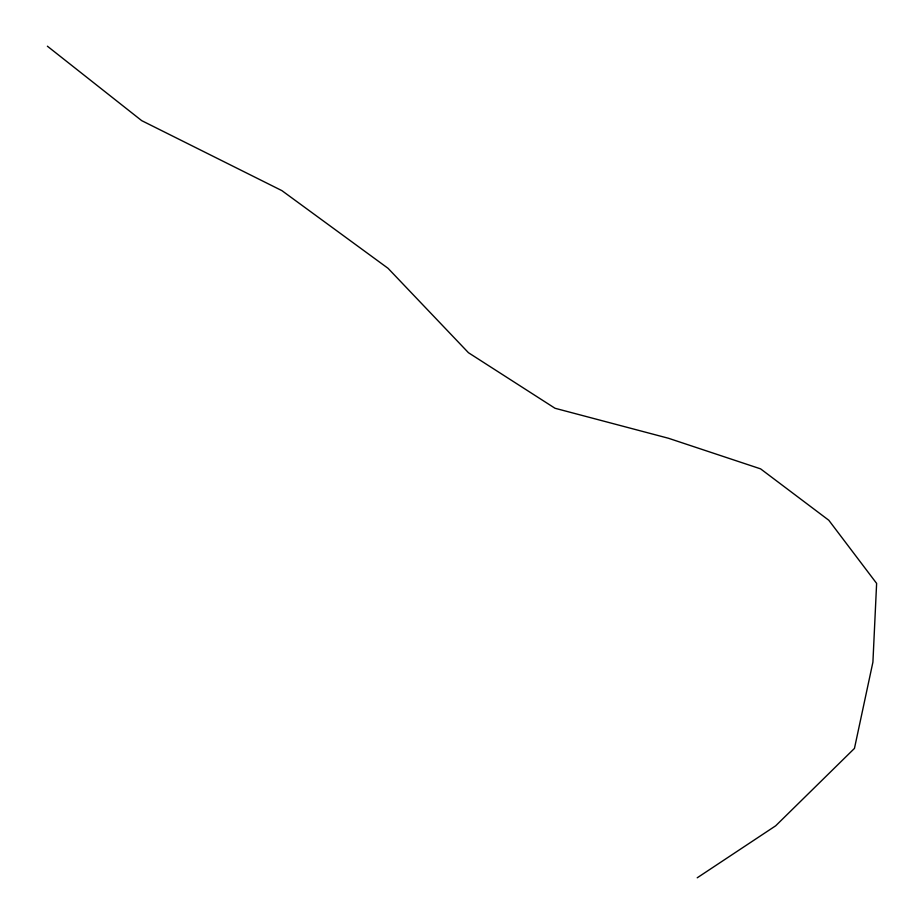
<?xml version="1.0" encoding="UTF-8"?>
<svg xmlns="http://www.w3.org/2000/svg" width="924" height="924" viewBox="0 0 924 924"><rect width="100%" height="100%" fill="white"/><g stroke="black" fill="none" stroke-linecap="round" stroke-linejoin="round"><path stroke-width="1.39" d="M697.216 877.8L775.686 825.802L854.457 748.405L872.914 662.127L876.622 583.402L828.793 520.247L760.591 468.861L668.422 438.253L555.024 408.269L468.456 352.714L388.045 268.307L281.912 190.644L141.695 120.64L47.378 46.2"/></g></svg>
